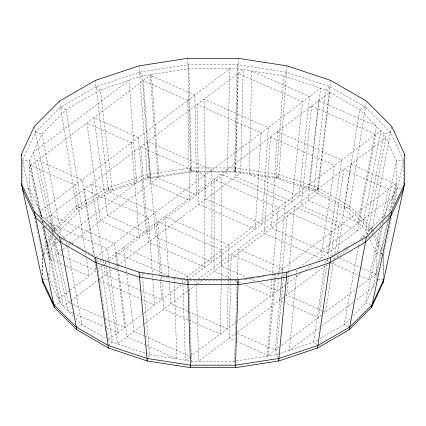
<?xml version="1.0" encoding="UTF-8"?>
<svg xmlns="http://www.w3.org/2000/svg" width="426" height="426" viewBox="0 0 426 426"><rect width="100%" height="100%" fill="white"/><g stroke="black" fill="none" stroke-linecap="round" stroke-linejoin="round"><path stroke-width="0.32" stroke-dasharray="2.13 1.6" d="M230.578 280.713L229.326 338.153L235.386 340.837M230.594 280.052L231.153 254.301L275.1 273.774M237.452 283.982L237.495 282.001M237.57 278.7L238.219 248.992L282.768 268.726L282.459 272.028M238.235 58.325L235.408 171.145L278.695 177.839L317.508 190.779L349.198 209.075L371.137 231.014M234.832 362.313L234.572 361.168L236.968 286.581M237.053 283.94L237.16 280.643L188.84 280.643L188.446 282.363M286.991 65.865L278.695 177.839L278.695 175.001M271.831 280.399L270.425 296.23L243.763 284.419M271.889 279.738L278.295 207.835L214.07 179.383L214.07 271.266L231.643 279.046M278.955 274.424L277.486 290.915L258.097 282.326M279.014 273.764L285.356 202.52L221.131 174.069L221.131 265.952L247.186 277.491M281.506 279.195L279.626 300.303L284.477 302.455M281.565 278.535L281.975 273.918M282.033 273.258L287.497 211.908L332.046 231.648L326.95 263.753M288.801 271.245L286.687 294.994L325.475 312.173L333.489 261.718M288.865 270.585L294.563 206.594L339.107 226.334L334.426 255.818M274.142 280.132L267.038 356.141L279.243 346.961M274.2 279.472L274.632 274.845M275.148 279.988L268.108 355.337L235.988 341.109M275.212 279.328L275.643 274.701M281.964 277.315L275.175 350.023L237.596 333.377M282.028 276.655L282.395 272.693M283.343 278.71L276.245 354.72L278.545 357.931M283.407 278.045L283.838 273.423M296.411 274.994L289.371 350.342L319.516 327.663M296.656 272.347L296.901 269.706M330.709 80.439L317.508 190.779L317.508 187.935M324.729 266.042L313.605 342.264L316.928 344.767M325.208 262.757L325.592 260.126M330.911 255.914L343.841 169.516L388.39 189.25L381.595 220.466M336.993 257.144L337.285 255.179M337.68 252.559L350.902 164.202L395.45 183.941L389.082 213.202M326.843 264.413L318.414 317.487L285.079 302.721M333.904 259.099L334.319 256.473M366.397 101.047L349.198 209.075L349.198 206.232M358.522 246.931L344.112 324.655L318.211 339.607M358.644 246.276L359.368 242.357M371.605 231.483L391.638 126.282M381.574 227.25L365.684 303.083L352.552 316.209M382.25 224.007L382.66 222.063M383.475 218.176L384.018 215.583L396.521 188.633L396.521 160.735L384.018 133.791L359.853 109.626L325.688 89.902L283.838 75.95L237.16 68.73L188.84 68.73L142.162 75.95L100.312 89.902L66.147 109.626L41.982 133.791L29.479 160.735L29.479 188.633L33.723 208.144M382.724 226.233L376.85 254.114L376.85 278.412M383.544 222.34L383.815 221.041M384.635 217.154L396.521 160.735L403.481 160.208L403.481 184.559M383.448 255.318L383.688 254.162M383.81 253.587L391.462 217.271M394.332 203.655L403.481 160.208L390.504 132.236L365.423 107.16L329.958 86.686L286.522 72.207L238.075 64.709L187.925 64.709L139.478 72.207L96.042 86.686L60.577 107.16L35.496 132.236L22.519 160.208L22.519 184.559M379.758 228.922L368.719 279.642L360.231 275.883M380.466 225.668L380.887 223.719M387.245 221.653L372.926 287.475L355.476 300.607M387.926 218.549L388.374 216.451M388.453 220.199L376.85 273.519L357.755 287.891M389.162 216.946L389.588 214.997M390.434 211.094L396.521 183.132L277.72 272.523M377.697 275.121L378.123 273.167M392.277 208.144L396.521 188.633L402.852 189.117M238.075 64.709L237.16 68.73L234.572 171.971L276.245 178.419L313.605 190.869L344.112 208.484L365.684 230.056L368.197 235.466M191.167 362.313L191.428 361.168L189.032 286.581M373.831 232.085L372.17 228.501L349.682 206.014L317.881 187.653L278.929 174.671L235.487 167.95L234.572 171.971L191.428 171.971L149.755 178.419L112.395 190.869L81.888 208.484L60.316 230.056L58.362 234.263M43.574 250.6L51.056 234.476M52.169 232.085L53.83 228.501L76.318 206.014L108.119 187.653L147.071 174.671L190.513 167.95L235.487 167.95M44.176 253.497L52.462 235.647M52.739 235.051L53.846 232.671M56.69 237.873L49.15 254.114L49.15 279.025L60.316 303.083L73.448 316.209M56.967 237.271L58.085 234.864M376.85 279.025L365.684 303.083L372.17 304.633M139.478 277.166L141.778 273.955M286.522 72.207L283.838 75.95L276.245 178.419L278.929 174.671M148.221 356.86L149.755 354.72L142.657 278.71M54.863 231.014L76.802 209.075L108.492 190.779L147.305 177.839L190.592 171.145L235.408 171.145L235.408 168.302M360.321 239.279L384.018 215.583L385.786 216.003M350.209 318.557L344.112 324.655L348.569 326.625M58.362 241.68L53.074 245.664L50.476 233.341M61.009 239.694L62.59 238.496M63.123 238.102L136.629 182.791L129.035 80.328L33.398 152.284L48.702 224.912M62.414 249.636L49.15 259.615L41.775 224.598M62.941 249.237L67.718 245.648M68.245 245.248L70.902 243.251M71.43 242.852L158.962 176.992L151.368 74.529L29.479 166.236L39.863 215.519M96.18 257.08L320.618 88.209L308.541 189.181L189.006 279.121M96.99 261.974L99.364 260.185M329.958 86.686L325.688 89.902L313.605 190.869L317.881 187.653M106.447 260.361L329.82 92.288L317.743 193.26L203.521 279.2M69.571 290.617L58.426 299.004L43.218 226.414M70.104 290.218L96.122 270.643M98.246 269.046L103.555 265.047M104.082 264.647L106.74 262.65M108.864 261.053L227.26 171.971L229.848 68.73L40.092 211.504L41.317 217.34M70.354 301.033L63.458 306.219L47.568 230.386M70.881 300.634L112.262 269.498M114.381 267.901L117.033 265.909M117.565 265.51L240.637 172.908L243.225 69.667L45.124 218.724L45.667 221.312M183.276 279.328L380.876 130.649L362.542 226.914L316.39 261.639M143.317 313.493L108.257 339.879L97.234 264.312M143.85 313.094L183.164 283.514M183.697 283.114L186.881 280.718M108.119 345.481L112.395 342.264L149.755 354.72L190.821 361.072M198.276 279.041L385.908 137.864L367.574 234.13L361.738 238.528M143.493 324.367L117.459 343.952L106.244 267.075M144.025 323.968L187.584 291.192M188.116 290.793L195.023 285.596M197.147 283.998L201.397 280.798M299.089 267.448L392.602 197.089M189.607 357.036L185.363 360.226L182.903 283.663M190.14 356.637L235.759 322.312M236.292 321.912L285.095 285.191M287.215 283.594L300.479 273.614M305.25 270.02L311.619 265.233M236.968 332.402L198.74 361.168L196.152 280.643M237.5 332.003L327.227 264.493M333.968 259.423L348.995 248.113M281.362 345.364L322.743 314.234M323.27 313.834L355.63 289.488M321.63 326.071L353.362 302.199M331.38 256.186L341.061 250.595M343.34 249.279L345.619 247.964M346.189 247.634L349.602 245.664M353.591 243.358L357.009 241.388M317.636 339.937L313.605 342.264L276.245 354.72L235.221 361.067M60.577 242.213L63.916 240.733M365.423 107.16L359.853 109.626L344.112 208.484L349.682 206.014M77.431 326.625L81.888 324.655L106.638 338.942M35.496 217.132L37.264 216.712M40.214 216.003L41.982 215.583L66.147 239.742M390.504 132.236L384.018 133.791L365.684 230.056L372.17 228.501M53.83 304.633L60.316 303.083L44.426 227.25M243.076 279.728L244.391 279.52M245.051 279.419L247.682 279.014M248.337 278.913L250.967 278.503M251.622 278.402L254.253 277.997M256.883 277.592L258.199 277.385M258.854 277.283L261.484 276.879M262.144 276.778L264.77 276.368M273.977 274.946L278.577 274.232M23.148 189.117L29.479 188.633L41.982 215.583L42.525 218.176M42.824 279.504L47.882 279.121M381.914 253.731L376.85 254.114L369.869 239.077M191.428 361.168L234.572 361.168M42.824 253.635L49.15 254.114L43.276 226.233M378.118 279.121L383.81 279.552M142.822 273.524L144.792 273.827M147.423 274.232L152.023 274.946M161.23 276.368L162.54 276.575M163.201 276.676L165.831 277.081M166.486 277.182L169.117 277.592M171.747 277.997L173.062 278.199M173.717 278.3L176.348 278.71M177.003 278.812L179.713 279.227M180.294 279.318L184.591 279.983M185.198 280.079L186.412 280.265M35.496 132.236L41.982 133.791L60.316 230.056L53.83 228.501M388.736 216.712L390.504 217.132M60.577 107.16L66.147 109.626L81.888 208.484L76.318 206.014M362.084 240.733L365.423 242.213M339.415 258.22L360.023 267.347M360.63 267.613L375.78 274.328M331.14 262.996L359.624 275.611M249.615 278.567L255.669 281.251M235.28 280.659L241.34 283.343M168.728 275.952L116.484 252.81L118.034 265.276M62.132 255.643L57.281 253.497L53.868 237.282M62.739 255.914L96.068 270.68L94.668 261.532M141.022 290.596L105.275 274.754L103.971 266.261M141.629 290.862L161.624 299.723L160.027 276.565M187.797 311.315L170.831 303.797L169.367 282.624M188.404 311.582L227.18 328.765L229.012 244.913L164.793 216.461L169.319 281.964M65.37 265.52L50.22 258.811L43.388 226.387M65.977 265.792L89.007 275.995L86.308 258.348M99.423 280.606L141.837 299.398M142.444 299.664L154.563 305.037L152.503 275.26M188.004 319.851L163.77 309.111L161.891 281.985M188.611 320.118L220.12 334.075L221.951 250.227L157.726 221.776L161.481 276.032M144.308 336.071L134.004 331.508L126.24 269.152M144.915 336.338L189.751 356.2M72.755 312.817L67.894 310.66L52.009 234.827M73.368 313.083L104.365 326.817M106.798 327.892L117.741 332.743L109.732 268.423M145.788 345.166L126.943 336.817L118.854 271.841M146.395 345.438L176.79 358.9L174.197 278.375M68.991 241.388L71.27 242.703M71.84 243.033L73.549 244.018M76.398 245.664L78.672 246.979M79.241 247.304L82.66 249.279M84.939 250.595L94.62 256.186M107.214 339.272L112.395 342.264L101.271 266.042M96.042 86.686L100.312 89.902L112.395 190.869L108.119 187.653M326.635 260.185L329.958 262.688M75.791 318.557L81.888 324.655L67.478 246.931M139.478 72.207L142.162 75.95L149.755 178.419L147.071 174.671M284.222 273.955L286.139 276.628M374.944 234.476L382.426 250.6M372.154 232.671L373.261 235.051M373.538 235.647L381.824 253.497M368.474 236.068L369.592 238.475M187.925 64.709L188.84 68.73L191.428 171.971L190.513 167.95M237.16 280.643L237.554 282.363M47.877 273.167L48.303 275.121M51.956 228.208L37.61 160.117L82.159 179.852L93.667 254.998M52.504 230.801L53.048 233.395M49.384 228.155L49.794 230.099M41.615 217.958L30.55 165.432L75.098 185.166L85.104 250.509M42.296 221.2L42.706 223.144M41.365 217.154L29.479 160.735L22.519 160.208L31.668 203.655M42.185 221.041L42.456 222.34M40.678 219.411L41.088 221.355M34.538 217.271L42.19 253.587M42.312 254.162L42.797 256.473L42.797 277.704M53.106 229.225L50.119 214.965L114.338 243.416L116.873 263.763M53.782 232.463L54.193 234.406M55.007 238.299L68.448 302.465L124.802 327.429L117.608 269.669M50.241 226.403L49.565 223.16L107.277 248.731L108.992 262.512M50.923 229.641L51.328 231.59M46.482 225.205L46.887 227.149M43.34 222.063L43.75 224.007M41.993 220.577L42.403 222.521M34.362 126.282L54.395 231.483M66.632 242.357L67.356 246.276M59.603 101.047L76.802 209.075L76.802 206.232M103.071 260.382L91.361 183.931L155.586 212.382L159.979 275.899M103.172 261.037L103.875 265.606M94.508 255.893L84.3 189.245L148.525 217.697L152.46 274.6M94.066 257.613L94.567 260.877M85.504 253.124L85.903 255.738M105.478 261.82L106.149 266.415M100.408 260.126L100.792 262.757M96.468 259.056L96.755 261.026M125.915 266.527L123.545 247.495L187.77 275.947L187.877 279.248M118.119 265.936L118.524 269.216M116.958 264.418L117.528 269.014M109.077 263.172L109.647 267.762M95.291 80.439L108.492 190.779L108.492 187.935M142.162 273.423L142.593 278.045M139.009 65.865L147.305 177.839L147.305 175.001M161.523 276.692L161.71 279.339M188.84 280.643L188.947 283.94M182.775 279.701L182.882 283.002M187.765 58.325L190.592 171.145L190.592 168.302M383.81 254.231L383.81 275.654M383.203 256.473L383.203 277.704M371.605 228.64L371.605 230.344M54.395 228.64L54.395 230.344M42.19 254.231L42.19 275.654M238.23 73.426L235.642 176.668L291.996 201.631L302.455 101.878L238.23 73.426M251.803 70.993L249.21 174.234L299.057 196.317L309.516 96.564L251.803 70.993M261.207 132.912L255.169 229.337L198.82 204.374L196.988 104.461L261.207 132.912M268.274 127.598L262.23 224.023L205.88 199.059L204.049 99.146L268.274 127.598M270.414 136.986L264.376 233.416L320.725 258.38L334.639 165.442L270.414 136.986M277.475 131.677L271.437 228.102L327.791 253.065L341.7 160.128L277.475 131.677M311.662 105.957L301.198 205.71L357.552 230.674L375.881 134.408L311.662 105.957M318.723 100.642L308.259 200.396L358.106 222.473L376.435 126.208L318.723 100.642M194.847 95.067L150.298 75.333L157.892 177.796L196.674 194.98L194.847 95.067M187.781 100.382L143.232 80.647L150.825 183.111L189.613 200.295L187.781 100.382M138.503 137.46L93.954 117.725L107.586 215.647L146.374 232.83L138.503 137.46M211.93 169.99L147.705 141.538L155.575 236.909L211.93 261.873L211.93 169.99M131.437 142.774L86.893 123.039L100.525 220.961L139.313 238.145L131.437 142.774M204.869 175.304L140.644 146.853L148.514 242.224L204.869 267.187L204.869 175.304"/><path stroke-width="0.64" d="M235.408 367.675L238.235 279.68L286.991 272.134L330.709 257.565L366.397 236.957L391.638 211.722L404.7 183.574L404.7 154.43L391.638 126.282L366.397 101.047L330.709 80.439L286.991 65.865L238.235 58.325L187.765 58.325L139.009 65.865L95.291 80.439L59.603 101.047L34.362 126.282L21.3 154.43L21.3 183.574L42.797 282.347L54.395 307.338L76.802 329.745L108.492 348.042L147.305 360.976L190.592 367.675L235.408 367.675L278.695 360.976L317.508 348.042L349.198 329.745L371.605 307.338L383.203 282.347L404.7 183.574M286.991 272.134L278.695 360.976L278.695 359.842M317.508 348.042L330.709 257.565M349.198 329.745L366.397 236.957M371.605 307.338L391.638 211.722M404.428 155.714L404.7 154.43M21.3 183.574L34.362 211.722L59.603 236.957L95.291 257.565L139.009 272.134L187.765 279.68L238.235 279.68M21.3 154.43L21.572 155.714M34.362 211.722L54.395 307.338M59.603 236.957L76.802 329.745M95.291 257.565L108.492 348.042M139.009 272.134L147.305 360.976L147.305 359.842M187.765 279.68L190.592 367.675L190.592 366.536M403.481 187.85L403.481 189.165L390.504 217.132L365.423 242.213L329.958 262.688L286.522 277.166L238.075 284.659L187.925 284.659L139.478 277.166L96.042 262.688L60.577 242.213L35.496 217.132L22.519 189.165L22.519 187.85M383.81 278.253L383.81 279.552L372.17 304.633L349.682 327.12L317.881 345.481L278.929 358.463L235.487 365.183L190.513 365.183L147.071 358.463L108.119 345.481L76.318 327.12L53.83 304.633L42.19 279.552L42.19 278.253M383.203 280.074L383.203 282.347M42.797 280.074L42.797 282.347"/></g></svg>
